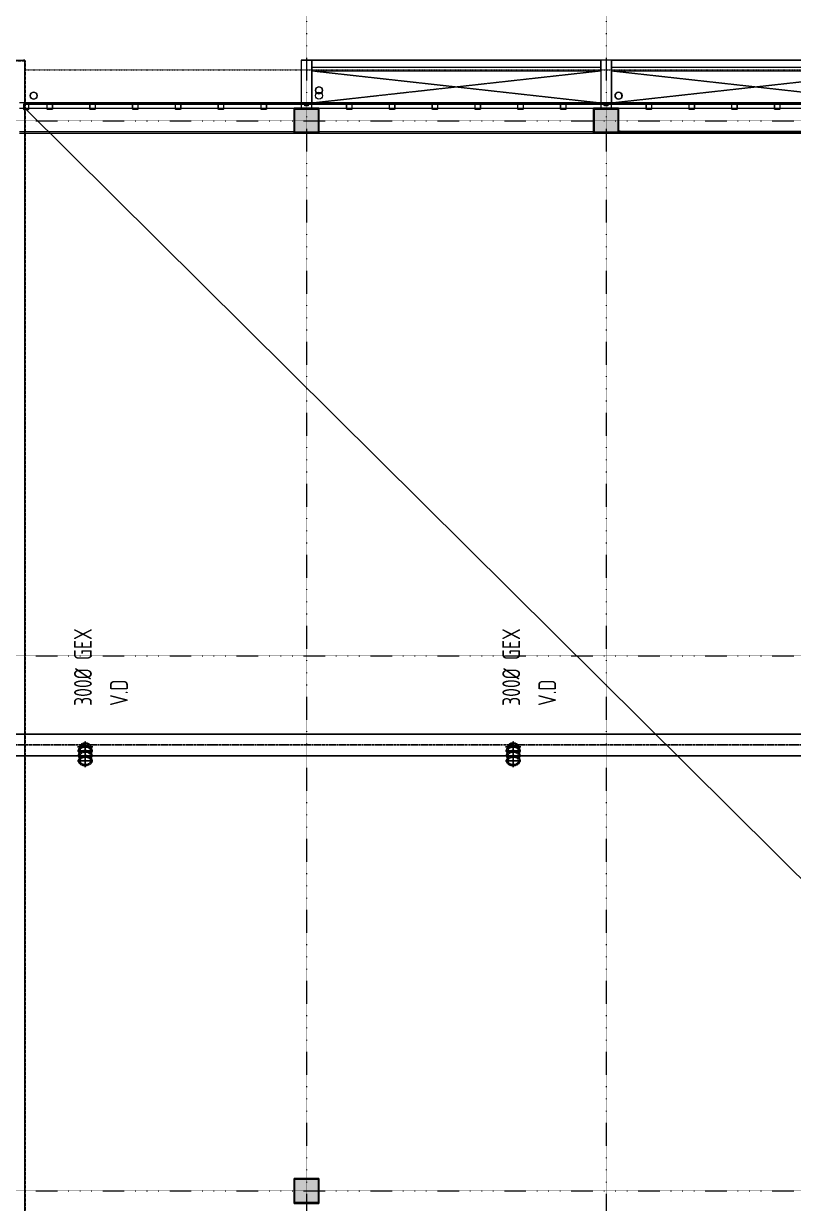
# Model space of a CAD drawing. Extents: x -32000 to 416743, y -254124 to 144214.
# Drawn here: x 151667 to 173252, y 59650 to 92721 of the extents above; entities that cross this region are included whole.
import ezdxf

# ---------------------------------------------------------------- set-up
doc = ezdxf.new("R2010")
doc.units = 0
doc.header["$LTSCALE"] = 10
for name, pattern in [('H12PL4$0$JJP_三點線', [0.9, 0.3, -0.15, 0, -0.15, 0, -0.15, 0, -0.15]), ('XFM6D40$0$XFM6D40$0$CENTER1', [10, 6.25, -1.25, 1.25, -1.25]), ('XFM6D40$0$XFM6D40$0$HIDDEN', [0.375, 0.25, -0.125]), ('XFM7P40ICA$0$H12PL4$0$CENTERK1', [0.0983, 0.0833, -0.005, 0.005, -0.005]), ('XFM7P40ICA$0$H12PL4$0$DOTK1', [0.01, 0.005, -0.005]), ('XFM7P40ICA$0$H12PL4$0$JJP_三點線', [0.9, 0.3, -0.15, 0, -0.15, 0, -0.15, 0, -0.15]), ('XFM7P40ICA$0$H12PL4$0$JJP_虛線(退縮線、投影線、地下室範圍、非屬本工程、圖面分區)', [0.45, 0.3, -0.15])]:
    doc.linetypes.add(name, pattern=pattern)
for name, color, linetype in [('H12PL4$0$A-OBJE-2D', 252, 'Continuous'), ('H12PL4$0$A-OBJE-MEP', 252, 'Continuous'), ('H12PL4$0$A-WALL-EX', 252, 'Continuous'), ('H12PL4$0$S-COL', 252, 'Continuous'), ('H12PL4$0$S-FNDN', 252, 'Continuous'), ('H12PL4$0$S-GRID', 252, 'Continuous'), ('XFDP30$0$A-Partition-Col (50K)', 1, 'Continuous'), ('XFDP30$0$A-W-R1 (Rockwool) (50K)', 2, 'Continuous'), ('XFM6D40$0$XFM6D40$0$M-PIPE-TEXT', 250, 'Continuous'), ('XFM7P40ICA$0$H12PL4$0$A-OBJE-MEP', 252, 'Continuous'), ('XFM7P40ICA$0$H12PL4$0$A-WALL-EX', 252, 'Continuous'), ('XFM7P40ICA$0$H12PL4$0$Hattch', 252, 'Continuous'), ('XFM7P40ICA$0$H12PL4$0$L40_19_DRAN', 252, 'Continuous'), ('XFM7P40ICA$0$H12PL4$0$L40_19_SIAGE1', 252, 'Continuous'), ('XFM7P40ICA$0$H12PL4$0$L40_19_SIAGE3', 252, 'Continuous'), ('XFM7P40ICA$0$H12PL4$0$L40_19_STEEL2', 252, 'Continuous'), ('XFM7P40ICA$0$H12PL4$0$L40_19_STEEL3', 252, 'Continuous'), ('XFM7P40ICA$0$H12PL4$0$L40_19_SUGATA3', 252, 'Continuous'), ('XFM7P40ICA$0$H12PL4$0$L40_19_SUGATAD', 252, 'Continuous'), ('XFM7P40ICA$0$H12PL4$0$S-COL', 252, 'Continuous'), ('XFM7P40ICA$0$H12PL4$0$S-GRID', 252, 'Continuous')]:
    doc.layers.add(name, color=color, linetype=linetype)
doc.layers.add('XFM6D40$0$XFM6D40$0$M-EXH-SUPPLY AIR', color=120, linetype='Continuous', lineweight=25)
doc.styles.add('XFM6D40$0$XFM6D40$0$aa-txt', font='isocp.shx', dxfattribs={"bigfont": 'chineset.shx'})

# ---------------------------------------------------------------- blocks, each defined once
blk = doc.blocks.new('H12PL4')
at = {"layer": 'H12PL4$0$A-OBJE-2D', "lineweight": 0}
blk.add_line((243100, -350), (151700, 90350), dxfattribs=at)
at = {"layer": 'H12PL4$0$A-OBJE-MEP', "lineweight": 0, "flags": 128}
for points in [[(152045, 90700, 1), (151855, 90700, 1)], [(160045, 90850, 1), (159855, 90850, 1)], [(168445, 90700, 1), (168255, 90700, 1)]]:
    blk.add_lwpolyline(points, format="xyb", close=True, dxfattribs=at)
at = {"layer": 'H12PL4$0$A-OBJE-MEP', "lineweight": 0}
for centre in [(159950, 90850), (151950, 90700), (168350, 90700)]:
    blk.add_circle(centre, 100, dxfattribs=at)
at = {"layer": 'H12PL4$0$A-WALL-EX', "lineweight": 0}
for p, q in [((151665, 90465), (151700, 90465)), ((151700, 90465), (243600, 90465))]:
    blk.add_line(p, q, dxfattribs=at)
at = {"layer": 'H12PL4$0$A-WALL-EX', "lineweight": 0, "flags": 128}
for points in [[(151700, 91700), (151665, 91700)], [(151700, 90500), (151700, 91700)], [(151700, 90500), (151550, 90500)], [(151550, 90350), (243617.5, 90350)], [(151700, 90500), (243600, 90500)], [(151700, 90500), (243600, 90500)], [(151700, -465), (151700, 90500)], [(243600, 90500), (151700, 90500)]]:
    blk.add_lwpolyline(points, dxfattribs=at)
at = {"layer": 'H12PL4$0$S-COL', "lineweight": 0, "flags": 128}
for points in [[(159250, 90350), (159250, 89650), (159950, 89650), (159950, 90350)], [(167650, 90350), (167650, 89650), (168350, 89650), (168350, 90350)]]:
    blk.add_lwpolyline(points, dxfattribs=at)
blk.add_lwpolyline([(159250, 59650), (159950, 59650), (159950, 60350), (159250, 60350)], close=True, dxfattribs=at)
at = {"layer": 'H12PL4$0$S-FNDN', "lineweight": 0, "flags": 128}
for points in [[(159450, 91700), (159450, 91500)], [(159450, 91700), (167850, 91700)], [(168150, 91700), (167850, 91700)], [(168150, 91700), (176250, 91700)], [(159450, 91500), (159450, 90465)], [(159750, 91500), (167850, 91500)], [(159750, 91500), (159750, 90465)], [(167850, 91500), (167850, 90465)], [(168150, 91500), (168150, 90465)], [(168150, 91500), (176250, 91500)], [(159450, 90465), (159750, 90465)], [(167850, 90465), (168150, 90465)]]:
    blk.add_lwpolyline(points, dxfattribs=at)
at = {"layer": 'H12PL4$0$S-GRID', "linetype": 'H12PL4$0$JJP_三點線', "lineweight": 0}
for p, q in [((159600, 128250), (159600, -28000)), ((168000, 128250), (168000, -28000)), ((-29000, 90000), (289600, 90000)), ((-29000, 75000), (289600, 75000)), ((-29000, 60000), (289600, 60000))]:
    blk.add_line(p, q, dxfattribs=at)
blk = doc.blocks.new('XFM6D40')
at = {"layer": 'XFM6D40$0$XFM6D40$0$M-EXH-SUPPLY AIR', "color": 252, "linetype": 'XFM6D40$0$XFM6D40$0$HIDDEN'}
for p, q in [((176100, 72800), (44058.1, 72800)), ((153612.8, 72450.4), (153180.8, 72450.4)), ((153246.8, 72450.4), (153246.8, 72432.8)), ((153396.8, 72605.1), (153396.8, 71873.6)), ((153546.8, 72450.4), (153546.8, 72432.8)), ((165612.8, 72450.4), (165180.8, 72450.4)), ((165246.8, 72450.4), (165246.8, 72432.8)), ((165396.8, 72605.1), (165396.8, 71873.6)), ((165546.8, 72450.4), (165546.8, 72432.8)), ((176100, 72200), (44058.1, 72200)), ((153612.8, 72337.4), (153180.8, 72337.4)), ((153612.8, 72196), (153180.8, 72196)), ((153246.8, 72337.4), (153246.8, 72291.4)), ((153246.8, 72203), (153246.8, 72150)), ((153546.8, 72337.4), (153546.8, 72291.4)), ((153546.8, 72196), (153546.8, 72150)), ((165612.8, 72337.4), (165180.8, 72337.4)), ((165612.8, 72196), (165180.8, 72196)), ((165246.8, 72337.4), (165246.8, 72291.4)), ((165246.8, 72203), (165246.8, 72150)), ((165546.8, 72337.4), (165546.8, 72291.4)), ((165546.8, 72196), (165546.8, 72150)), ((153612.8, 72054.6), (153180.8, 72054.6)), ((165612.8, 72054.6), (165180.8, 72054.6))]:
    blk.add_line(p, q, dxfattribs=at)
at = {"layer": 'XFM6D40$0$XFM6D40$0$M-EXH-SUPPLY AIR', "color": 252, "linetype": 'XFM6D40$0$XFM6D40$0$CENTER1'}
blk.add_line((176100, 72500), (44058.1, 72500), dxfattribs=at)
at = {"layer": 'XFM6D40$0$XFM6D40$0$M-EXH-SUPPLY AIR', "color": 252, "linetype": 'XFM6D40$0$XFM6D40$0$HIDDEN'}
for centre, major_axis, start_param, end_param in [((153396.8, 72337.4), (189, 0), -0.4962265, 3.6378192), ((153396.8, 72351.5), (189, 0), -0.0529348, 3.1945274), ((153396.8, 72344.4), (-189, 0), 3.1415927, 6.2831853), ((153396.8, 72450.4), (150, 0), 0, 3.1415927), ((153396.8, 72337.4), (-150, 0), 3.1415927, 6.2831853), ((165396.8, 72337.4), (189, 0), -0.4962265, 3.6378192), ((165396.8, 72351.5), (189, 0), -0.0529348, 3.1945274), ((165396.8, 72344.4), (-189, 0), 3.1415927, 6.2831853), ((165396.8, 72450.4), (150, 0), 0, 3.1415927), ((165396.8, 72337.4), (-150, 0), 3.1415927, 6.2831853), ((153396.8, 72196), (189, 0), -0.4962265, 3.6378192), ((153396.8, 72210.1), (189, 0), -0.0529348, 3.1945274), ((153396.8, 72068.7), (189, 0), -0.0529348, 3.1945274), ((153396.8, 72203), (-189, 0), 3.1415927, 6.2831853), ((153396.8, 72061.6), (-189, 0), 3.1415927, 6.2831853), ((153396.8, 72196), (-150, 0), 3.1415927, 6.2831853), ((165396.8, 72196), (189, 0), -0.4962265, 3.6378192), ((165396.8, 72210.1), (189, 0), -0.0529348, 3.1945274), ((165396.8, 72068.7), (189, 0), -0.0529348, 3.1945274), ((165396.8, 72203), (-189, 0), 3.1415927, 6.2831853), ((165396.8, 72061.6), (-189, 0), 3.1415927, 6.2831853), ((165396.8, 72196), (-150, 0), 3.1415927, 6.2831853)]:
    blk.add_ellipse(centre, major_axis=major_axis, ratio=0.7071068, start_param=start_param, end_param=end_param, dxfattribs=at)
for centre, major_axis in [((153396.8, 72054.6), (-189, 0)), ((153396.8, 72054.6), (-150, 0)), ((165396.8, 72054.6), (-189, 0)), ((165396.8, 72054.6), (-150, 0))]:
    blk.add_ellipse(centre, major_axis=major_axis, ratio=0.7071068, dxfattribs=at)
at = {"layer": 'XFM6D40$0$XFM6D40$0$M-PIPE-TEXT', "color": 252, "style": 'XFM6D40$0$XFM6D40$0$aa-txt', "width": 0.8}
for s, p in [('300%%C GEX', (153582.1, 73596)), ('300%%C GEX', (165590.5, 73596)), ('V.D', (154591.2, 73596)), ('V.D', (166599.6, 73596))]:
    blk.add_text(s, height=500, rotation=90, dxfattribs=at).set_placement(p)
blk = doc.blocks.new('XFDP30$0$TP1-50-Partition_Col-side')
blk.add_lwpolyline([(-2.5, -4), (-2.5, -3.9), (-2.6, -3.9), (-2.5, -3), (-2.5, -0.3), (-2.4, -0.2), (-0.7, -0.2), (-0.5, -0.2), (-0.1, -0.2), (0, -0.2), (0, -0.2), (0.5, -0.2), (0.6, -0.2), (2.4, -0.2), (2.5, -0.3), (2.5, -3), (2.6, -3.9), (2.5, -3.9), (2.5, -4), (2.7, -4), (2.7, 0), (-2.7, 0), (-2.7, -4)], close=True)
for points in [[(-1.6, -2.1), (-2.3, -2.1, 0.414213), (-2.4, -2.2), (-2.4, -3.6), (-2.5, -3.6), (-2.5, -2.2, -0.414213), (-2.3, -2), (-1.6, -2), (-1.6, -2.1)], [(1.6, -2.1), (2.3, -2.1, -0.414213), (2.4, -2.2), (2.4, -3.6), (2.5, -3.6), (2.5, -2.2, 0.414213), (2.3, -2), (1.6, -2), (1.6, -2.1)]]:
    blk.add_lwpolyline(points, format="xyb")
blk.add_lwpolyline([(2.2, -3.6), (-2.2, -3.6, -0.414214), (-2.3, -3.5), (-2.3, -2.6, -0.414214), (-2.2, -2.5), (-1.3, -2.5, 0.414214), (-1.1, -2.3), (-1.1, -2.2, 0.414214), (-1.3, -2.1), (-1.9, -2.1), (-1.9, -2.1), (-1.3, -2.1, -0.414214), (-1.2, -2.2), (-1.2, -2.3, -0.414214), (-1.3, -2.4), (-2.2, -2.4, 0.414214), (-2.4, -2.6), (-2.4, -3.5, 0.414214), (-2.2, -3.6), (2.2, -3.6, 0.414214), (2.4, -3.5), (2.4, -2.6, 0.414214), (2.2, -2.4), (1.3, -2.4, -0.414214), (1.2, -2.3), (1.2, -2.2, -0.414214), (1.3, -2.1), (1.9, -2.1), (1.9, -2.1), (1.3, -2.1, 0.414214), (1.1, -2.2), (1.1, -2.3, 0.414214), (1.3, -2.5), (2.2, -2.5, -0.414214), (2.3, -2.6), (2.3, -3.5, -0.414214)], format="xyb", close=True)
blk = doc.blocks.new('XFDP30')
at = {"layer": 'XFDP30$0$A-W-R1 (Rockwool) (50K)'}
for p, q in [((168350, 89700, 0), (176050, 89700, 0)), ((168350, 89650, 0), (176050, 89650, 0))]:
    blk.add_line(p, q, dxfattribs=at)
at = {"layer": 'XFDP30$0$A-Partition-Col (50K)', "xscale": 10, "yscale": 10, "zscale": 10, "rotation": 90}
blk.add_blockref('XFDP30$0$TP1-50-Partition_Col-side', (168350, 89675), dxfattribs=at)
blk = doc.blocks.new('XFM7P40ICA$0$H12PL4')
at = {"layer": 'XFM7P40ICA$0$H12PL4$0$Hattch', "linetype": 'Continuous', "lineweight": 0}
for points in [[(159250, 89650), (159950, 89650), (159950, 90350), (159250, 90350)], [(167650, 89650), (168350, 89650), (168350, 90350), (167650, 90350)], [(159250, 59650), (159950, 59650), (159950, 60350), (159250, 60350)]]:
    blk.add_hatch(color=256, dxfattribs=at).paths.add_polyline_path(points)
at = {"layer": 'XFM7P40ICA$0$H12PL4$0$A-OBJE-MEP', "lineweight": 0, "flags": 128}
for points in [[(152045, 90700, 1), (151855, 90700, 1)], [(160045, 90850, 1), (159855, 90850, 1)], [(168445, 90700, 1), (168255, 90700, 1)]]:
    blk.add_lwpolyline(points, format="xyb", close=True, dxfattribs=at)
at = {"layer": 'XFM7P40ICA$0$H12PL4$0$A-OBJE-MEP', "lineweight": 0}
for centre in [(159950, 90850), (151950, 90700), (168350, 90700)]:
    blk.add_circle(centre, 100, dxfattribs=at)
at = {"layer": 'XFM7P40ICA$0$H12PL4$0$A-WALL-EX', "linetype": 'XFM7P40ICA$0$H12PL4$0$JJP_虛線(退縮線、投影線、地下室範圍、非屬本工程、圖面分區)', "lineweight": 0, "flags": 128}
for points in [[(151725, 91665), (151175, 91665)], [(151725, -3850), (151725, 91665)]]:
    blk.add_lwpolyline(points, dxfattribs=at)
at = {"layer": 'XFM7P40ICA$0$H12PL4$0$A-WALL-EX', "lineweight": 0, "flags": 128}
for points in [[(151700, 91700), (151665, 91700)], [(151700, 90500), (151700, 91700)], [(243600, 90500), (151700, 90500)], [(151700, -465), (151700, 90465)], [(151700, 90465), (243600, 90465)]]:
    blk.add_lwpolyline(points, dxfattribs=at)
at = {"layer": 'XFM7P40ICA$0$H12PL4$0$L40_19_DRAN', "lineweight": 0}
for centre in [(151950, 90700), (159950, 90700), (168350, 90700)]:
    blk.add_circle(centre, 100, dxfattribs=at)
at = {"layer": 'XFM7P40ICA$0$H12PL4$0$L40_19_SIAGE1', "lineweight": 0}
for p, q in [((151200, 91700), (151700, 91700)), ((151700, 91700), (151700, 90500)), ((243600, 90500), (151700, 90500)), ((151550, 89650), (159250, 89650)), ((159950, 89650), (167650, 89650)), ((168350, 89650), (176050, 89650))]:
    blk.add_line(p, q, dxfattribs=at)
at = {"layer": 'XFM7P40ICA$0$H12PL4$0$L40_19_SIAGE3', "lineweight": 0}
for p, q in [((151665, 90465), (234900, 90465)), ((151550, 89700), (159250, 89700)), ((159950, 89700), (167650, 89700)), ((168350, 89700), (176050, 89700))]:
    blk.add_line(p, q, dxfattribs=at)
at = {"layer": 'XFM7P40ICA$0$H12PL4$0$L40_19_STEEL2', "lineweight": 0, "flags": 128}
for points in [[(159250, 89650), (159250, 90350), (159950, 90350), (159950, 89650)], [(159275, 89675), (159275, 90325), (159925, 90325), (159925, 89675)], [(167650, 89650), (167650, 90350), (168350, 90350), (168350, 89650)], [(167675, 89675), (167675, 90325), (168325, 90325), (168325, 89675)], [(159250, 59650), (159250, 60350), (159950, 60350), (159950, 59650)], [(159275, 59675), (159275, 60325), (159925, 60325), (159925, 59675)]]:
    blk.add_lwpolyline(points, close=True, dxfattribs=at)
at = {"layer": 'XFM7P40ICA$0$H12PL4$0$L40_19_STEEL3', "lineweight": 0, "flags": 128}
for points in [[(151678.5, 90315), (151801.5, 90315, 0.4142136), (151815, 90328.5), (151815, 90451.5, 0.4142136), (151801.5, 90465), (151678.5, 90465, 0.4142136), (151665, 90451.5), (151665, 90328.5, 0.4142136)], [(151678.5, 90319.5), (151801.5, 90319.5, 0.4142136), (151810.5, 90328.5), (151810.5, 90451.5, 0.4142136), (151801.5, 90460.5), (151678.5, 90460.5, 0.4142136), (151669.5, 90451.5), (151669.5, 90328.5, 0.4142136)], [(152461.5, 90315), (152338.5, 90315, -0.4142136), (152325, 90328.5), (152325, 90451.5, -0.4142136), (152338.5, 90465), (152461.5, 90465, -0.4142136), (152475, 90451.5), (152475, 90328.5, -0.4142136)], [(152461.5, 90319.5), (152338.5, 90319.5, -0.4142136), (152329.5, 90328.5), (152329.5, 90451.5, -0.4142136), (152338.5, 90460.5), (152461.5, 90460.5, -0.4142136), (152470.5, 90451.5), (152470.5, 90328.5, -0.4142136)], [(153661.5, 90315), (153538.5, 90315, -0.4142136), (153525, 90328.5), (153525, 90451.5, -0.4142136), (153538.5, 90465), (153661.5, 90465, -0.4142136), (153675, 90451.5), (153675, 90328.5, -0.4142136)], [(153661.5, 90319.5), (153538.5, 90319.5, -0.4142136), (153529.5, 90328.5), (153529.5, 90451.5, -0.4142136), (153538.5, 90460.5), (153661.5, 90460.5, -0.4142136), (153670.5, 90451.5), (153670.5, 90328.5, -0.4142136)], [(154861.5, 90315), (154738.5, 90315, -0.4142136), (154725, 90328.5), (154725, 90451.5, -0.4142136), (154738.5, 90465), (154861.5, 90465, -0.4142136), (154875, 90451.5), (154875, 90328.5, -0.4142136)], [(154861.5, 90319.5), (154738.5, 90319.5, -0.4142136), (154729.5, 90328.5), (154729.5, 90451.5, -0.4142136), (154738.5, 90460.5), (154861.5, 90460.5, -0.4142136), (154870.5, 90451.5), (154870.5, 90328.5, -0.4142136)], [(156061.5, 90315), (155938.5, 90315, -0.4142136), (155925, 90328.5), (155925, 90451.5, -0.4142136), (155938.5, 90465), (156061.5, 90465, -0.4142136), (156075, 90451.5), (156075, 90328.5, -0.4142136)], [(156061.5, 90319.5), (155938.5, 90319.5, -0.4142136), (155929.5, 90328.5), (155929.5, 90451.5, -0.4142136), (155938.5, 90460.5), (156061.5, 90460.5, -0.4142136), (156070.5, 90451.5), (156070.5, 90328.5, -0.4142136)], [(157261.5, 90315), (157138.5, 90315, -0.4142136), (157125, 90328.5), (157125, 90451.5, -0.4142136), (157138.5, 90465), (157261.5, 90465, -0.4142136), (157275, 90451.5), (157275, 90328.5, -0.4142136)], [(157261.5, 90319.5), (157138.5, 90319.5, -0.4142136), (157129.5, 90328.5), (157129.5, 90451.5, -0.4142136), (157138.5, 90460.5), (157261.5, 90460.5, -0.4142136), (157270.5, 90451.5), (157270.5, 90328.5, -0.4142136)], [(158461.5, 90315), (158338.5, 90315, -0.4142136), (158325, 90328.5), (158325, 90451.5, -0.4142136), (158338.5, 90465), (158461.5, 90465, -0.4142136), (158475, 90451.5), (158475, 90328.5, -0.4142136)], [(158461.5, 90319.5), (158338.5, 90319.5, -0.4142136), (158329.5, 90328.5), (158329.5, 90451.5, -0.4142136), (158338.5, 90460.5), (158461.5, 90460.5, -0.4142136), (158470.5, 90451.5), (158470.5, 90328.5, -0.4142136)], [(159636.5, 90415), (159563.5, 90415, -0.4142136), (159550, 90428.5), (159550, 90451.5, -0.4142136), (159563.5, 90465), (159636.5, 90465, -0.4142136), (159650, 90451.5), (159650, 90428.5, -0.4142136)], [(159636.5, 90419.5), (159563.5, 90419.5, -0.4142136), (159554.5, 90428.5), (159554.5, 90451.5, -0.4142136), (159563.5, 90460.5), (159636.5, 90460.5, -0.4142136), (159645.5, 90451.5), (159645.5, 90428.5, -0.4142136)], [(160861.5, 90315), (160738.5, 90315, -0.4142136), (160725, 90328.5), (160725, 90451.5, -0.4142136), (160738.5, 90465), (160861.5, 90465, -0.4142136), (160875, 90451.5), (160875, 90328.5, -0.4142136)], [(160861.5, 90315), (160738.5, 90315, -0.4142136), (160725, 90328.5), (160725, 90451.5, -0.4142136), (160738.5, 90465), (160861.5, 90465, -0.4142136), (160875, 90451.5), (160875, 90328.5, -0.4142136)], [(160861.5, 90319.5), (160738.5, 90319.5, -0.4142136), (160729.5, 90328.5), (160729.5, 90451.5, -0.4142136), (160738.5, 90460.5), (160861.5, 90460.5, -0.4142136), (160870.5, 90451.5), (160870.5, 90328.5, -0.4142136)], [(160861.5, 90319.5), (160738.5, 90319.5, -0.4142136), (160729.5, 90328.5), (160729.5, 90451.5, -0.4142136), (160738.5, 90460.5), (160861.5, 90460.5, -0.4142136), (160870.5, 90451.5), (160870.5, 90328.5, -0.4142136)], [(162061.5, 90315), (161938.5, 90315, -0.4142136), (161925, 90328.5), (161925, 90451.5, -0.4142136), (161938.5, 90465), (162061.5, 90465, -0.4142136), (162075, 90451.5), (162075, 90328.5, -0.4142136)], [(162061.5, 90315), (161938.5, 90315, -0.4142136), (161925, 90328.5), (161925, 90451.5, -0.4142136), (161938.5, 90465), (162061.5, 90465, -0.4142136), (162075, 90451.5), (162075, 90328.5, -0.4142136)], [(162061.5, 90319.5), (161938.5, 90319.5, -0.4142136), (161929.5, 90328.5), (161929.5, 90451.5, -0.4142136), (161938.5, 90460.5), (162061.5, 90460.5, -0.4142136), (162070.5, 90451.5), (162070.5, 90328.5, -0.4142136)], [(162061.5, 90319.5), (161938.5, 90319.5, -0.4142136), (161929.5, 90328.5), (161929.5, 90451.5, -0.4142136), (161938.5, 90460.5), (162061.5, 90460.5, -0.4142136), (162070.5, 90451.5), (162070.5, 90328.5, -0.4142136)], [(163261.5, 90315), (163138.5, 90315, -0.4142136), (163125, 90328.5), (163125, 90451.5, -0.4142136), (163138.5, 90465), (163261.5, 90465, -0.4142136), (163275, 90451.5), (163275, 90328.5, -0.4142136)], [(163261.5, 90319.5), (163138.5, 90319.5, -0.4142136), (163129.5, 90328.5), (163129.5, 90451.5, -0.4142136), (163138.5, 90460.5), (163261.5, 90460.5, -0.4142136), (163270.5, 90451.5), (163270.5, 90328.5, -0.4142136)], [(164461.5, 90315), (164338.5, 90315, -0.4142136), (164325, 90328.5), (164325, 90451.5, -0.4142136), (164338.5, 90465), (164461.5, 90465, -0.4142136), (164475, 90451.5), (164475, 90328.5, -0.4142136)], [(164461.5, 90319.5), (164338.5, 90319.5, -0.4142136), (164329.5, 90328.5), (164329.5, 90451.5, -0.4142136), (164338.5, 90460.5), (164461.5, 90460.5, -0.4142136), (164470.5, 90451.5), (164470.5, 90328.5, -0.4142136)], [(165661.5, 90315), (165538.5, 90315, -0.4142136), (165525, 90328.5), (165525, 90451.5, -0.4142136), (165538.5, 90465), (165661.5, 90465, -0.4142136), (165675, 90451.5), (165675, 90328.5, -0.4142136)], [(165661.5, 90319.5), (165538.5, 90319.5, -0.4142136), (165529.5, 90328.5), (165529.5, 90451.5, -0.4142136), (165538.5, 90460.5), (165661.5, 90460.5, -0.4142136), (165670.5, 90451.5), (165670.5, 90328.5, -0.4142136)], [(166861.5, 90315), (166738.5, 90315, -0.4142136), (166725, 90328.5), (166725, 90451.5, -0.4142136), (166738.5, 90465), (166861.5, 90465, -0.4142136), (166875, 90451.5), (166875, 90328.5, -0.4142136)], [(166861.5, 90319.5), (166738.5, 90319.5, -0.4142136), (166729.5, 90328.5), (166729.5, 90451.5, -0.4142136), (166738.5, 90460.5), (166861.5, 90460.5, -0.4142136), (166870.5, 90451.5), (166870.5, 90328.5, -0.4142136)], [(168036.5, 90415), (167963.5, 90415, -0.4142136), (167950, 90428.5), (167950, 90451.5, -0.4142136), (167963.5, 90465), (168036.5, 90465, -0.4142136), (168050, 90451.5), (168050, 90428.5, -0.4142136)], [(168036.5, 90419.5), (167963.5, 90419.5, -0.4142136), (167954.5, 90428.5), (167954.5, 90451.5, -0.4142136), (167963.5, 90460.5), (168036.5, 90460.5, -0.4142136), (168045.5, 90451.5), (168045.5, 90428.5, -0.4142136)], [(169261.5, 90315), (169138.5, 90315, -0.4142136), (169125, 90328.5), (169125, 90451.5, -0.4142136), (169138.5, 90465), (169261.5, 90465, -0.4142136), (169275, 90451.5), (169275, 90328.5, -0.4142136)], [(169261.5, 90319.5), (169138.5, 90319.5, -0.4142136), (169129.5, 90328.5), (169129.5, 90451.5, -0.4142136), (169138.5, 90460.5), (169261.5, 90460.5, -0.4142136), (169270.5, 90451.5), (169270.5, 90328.5, -0.4142136)], [(170461.5, 90315), (170338.5, 90315, -0.4142136), (170325, 90328.5), (170325, 90451.5, -0.4142136), (170338.5, 90465), (170461.5, 90465, -0.4142136), (170475, 90451.5), (170475, 90328.5, -0.4142136)], [(170461.5, 90319.5), (170338.5, 90319.5, -0.4142136), (170329.5, 90328.5), (170329.5, 90451.5, -0.4142136), (170338.5, 90460.5), (170461.5, 90460.5, -0.4142136), (170470.5, 90451.5), (170470.5, 90328.5, -0.4142136)], [(171661.5, 90315), (171538.5, 90315, -0.4142136), (171525, 90328.5), (171525, 90451.5, -0.4142136), (171538.5, 90465), (171661.5, 90465, -0.4142136), (171675, 90451.5), (171675, 90328.5, -0.4142136)], [(171661.5, 90319.5), (171538.5, 90319.5, -0.4142136), (171529.5, 90328.5), (171529.5, 90451.5, -0.4142136), (171538.5, 90460.5), (171661.5, 90460.5, -0.4142136), (171670.5, 90451.5), (171670.5, 90328.5, -0.4142136)], [(172861.5, 90315), (172738.5, 90315, -0.4142136), (172725, 90328.5), (172725, 90451.5, -0.4142136), (172738.5, 90465), (172861.5, 90465, -0.4142136), (172875, 90451.5), (172875, 90328.5, -0.4142136)], [(172861.5, 90319.5), (172738.5, 90319.5, -0.4142136), (172729.5, 90328.5), (172729.5, 90451.5, -0.4142136), (172738.5, 90460.5), (172861.5, 90460.5, -0.4142136), (172870.5, 90451.5), (172870.5, 90328.5, -0.4142136)]]:
    blk.add_lwpolyline(points, format="xyb", close=True, dxfattribs=at)
at = {"layer": 'XFM7P40ICA$0$H12PL4$0$L40_19_SUGATA3', "linetype": 'XFM7P40ICA$0$H12PL4$0$CENTERK1', "lineweight": 0}
for p, q in [((159750, 90500), (167850, 91400)), ((159750, 91400), (167850, 90500)), ((168150, 90500), (176250, 91400)), ((168150, 91400), (176250, 90500))]:
    blk.add_line(p, q, dxfattribs=at)
at = {"layer": 'XFM7P40ICA$0$H12PL4$0$L40_19_SUGATA3', "lineweight": 0, "flags": 128}
for points in [[(159450, 90350), (159750, 90350), (159750, 91700), (159450, 91700)], [(159450, 90350), (159750, 90350), (159750, 91700), (159450, 91700)], [(159750, 91700), (159750, 91400), (167850, 91400), (167850, 91700)], [(167850, 90350), (168150, 90350), (168150, 91700), (167850, 91700)], [(168150, 91700), (168150, 91400), (176250, 91400), (176250, 91700)]]:
    blk.add_lwpolyline(points, close=True, dxfattribs=at)
at = {"layer": 'XFM7P40ICA$0$H12PL4$0$L40_19_SUGATAD', "linetype": 'XFM7P40ICA$0$H12PL4$0$DOTK1', "lineweight": 0}
blk.add_line((151700, 91425), (243600, 91425), dxfattribs=at)
at = {"layer": 'XFM7P40ICA$0$H12PL4$0$S-COL', "lineweight": 0, "flags": 128}
for points in [[(159250, 89650), (159950, 89650), (159950, 90350), (159250, 90350)], [(167650, 89650), (168350, 89650), (168350, 90350), (167650, 90350)], [(159250, 59650), (159950, 59650), (159950, 60350), (159250, 60350)]]:
    blk.add_lwpolyline(points, close=True, dxfattribs=at)
at = {"layer": 'XFM7P40ICA$0$H12PL4$0$S-GRID', "linetype": 'XFM7P40ICA$0$H12PL4$0$JJP_三點線', "lineweight": 0}
for p, q in [((159600, 128250), (159600, -28000)), ((168000, 128250), (168000, -28000)), ((-29000, 90000), (289600, 90000)), ((-29000, 75000), (289600, 75000)), ((-29000, 60000), (289600, 60000))]:
    blk.add_line(p, q, dxfattribs=at)
blk = doc.blocks.new('XFM7P40ICA')
blk.add_blockref('XFM7P40ICA$0$H12PL4', (0, 0))

msp = doc.modelspace()

# ---------------------------------------------------------------- block references
for name in ['H12PL4', 'XFM7P40ICA', 'XFM6D40', 'XFDP30']:
    msp.add_blockref(name, (0, 0))

doc.saveas('drawing.dxf')
